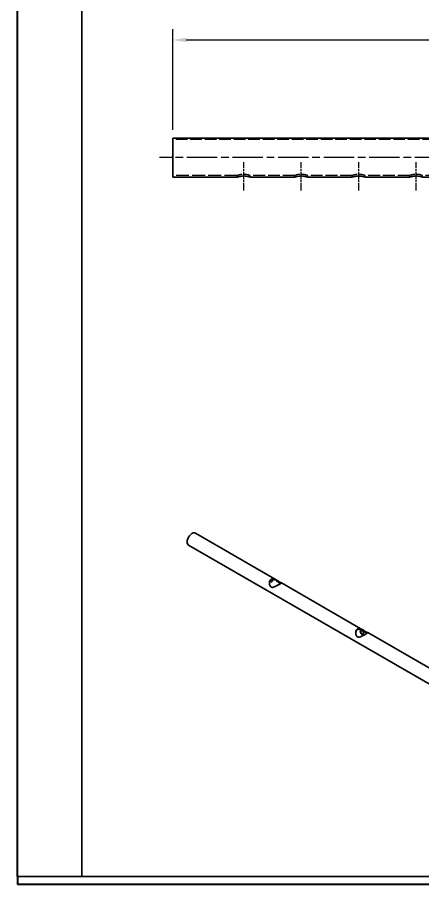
# Model space of a CAD drawing. Header units: millimetres. Extents: x 42 to 2902, y 38 to 2041.
# Drawn here: x 42 to 571, y 38 to 1171 of the extents above; entities that cross this region are included whole.
import ezdxf

# ---------------------------------------------------------------- set-up
doc = ezdxf.new("R2010")
doc.units = ezdxf.units.MM
doc.header["$LTSCALE"] = 7
doc.linetypes.add('CHAIN', pattern=[0.3543, 0.2362, -0.0295, 0.0591, -0.0295])
doc.linetypes.add('DASHED', pattern=[0.2067, 0.1654, -0.0413])
for name, color, linetype, lineweight, true_color in [('中心线 (ISO)', 1, 'CHAIN', 18, 0xff0000), ('尺寸 (ISO)', 7, 'Continuous', 18, 0x008000), ('隐藏 (ISO)', 5, 'DASHED', 18, 0x0000ff)]:
    doc.layers.add(name, color=color, linetype=linetype, lineweight=lineweight, true_color=true_color)
doc.layers.add('可见 (ISO)', color=7, linetype='Continuous', lineweight=25)
doc.layers.add('图框 (ISO)', color=7, linetype='Continuous', lineweight=35)
doc.styles.add('文本样式74', font='SimSun.ttf')
doc.styles.add('最新国标', font='simfang.ttf')
doc.dimstyles.new('默认 (GB)', dxfattribs={"dimscale": 7, "dimtxt": 2.8, "dimasz": 2.5, "dimexe": 2, "dimexo": 1.5, "dimgap": 0.5, "dimtad": 1, "dimtoh": 1, "dimdsep": 46, "dimtxsty": '最新国标', "dimcen": 0.09, "dimdle": 10, "dimclrd": 256, "dimclre": 256, "dimclrt": 256, "dimaunit": 1, "dimadec": 3, "dimazin": 2, "dimtfac": 0.535714, "dimtdec": 3, "dimtmove": 0, "dimatfit": 3, "dimfxl": 0, "dimtolj": 1, "dimlwd": -1, "dimlwe": -1, "dimarcsym": 0})

# ---------------------------------------------------------------- blocks, each defined once
blk = doc.blocks.new('图框 最新国标')
at = {"layer": '图框 (ISO)'}
for p, q in [((6, 7), (6, 291.5)), ((6, 7), (6, 5.5)), ((6, 7), (6, 5.5)), ((414.5, 5.5), (6, 5.5))]:
    blk.add_line(p, q, dxfattribs=at)
at = {"layer": '图框 (ISO)', "color": 7, "linetype": 'Continuous', "lineweight": 25}
for p, q in [((18, 7), (18, 290)), ((413, 7), (6, 7)), ((413, 7), (18, 7))]:
    blk.add_line(p, q, dxfattribs=at)
at = {"layer": '图框 (ISO)', "style": '文本样式74'}
blk.add_attdef('零件代号_001', (44.34, 287.25), '', height=2.5, rotation=180, dxfattribs=at)
blk = doc.blocks.new('*D38')
at = {"layer": 'Defpoints', "color": 0, "transparency": 16777216}
for p in [(2725, 1141.1), (245, 1013.1), (2725, 1013.1)]:
    blk.add_point(p, dxfattribs=at)
at = {"layer": '尺寸 (ISO)', "color": 116, "true_color": 0x00803f, "transparency": 16777216}
for p, q in [((245, 1023.6), (245, 1155.1)), ((2725, 1023.6), (2725, 1155.1)), ((262.5, 1141.1), (2707.5, 1141.1))]:
    blk.add_line(p, q, dxfattribs=at)
for points in [[(262.5, 1144), (262.5, 1138.2), (245, 1141.1)], [(2707.5, 1144), (2707.5, 1138.2), (2725, 1141.1)]]:
    blk.add_solid(points, dxfattribs=at)
at = {"layer": '尺寸 (ISO)', "transparency": 16777216, "insert": (1485, 1154.5), "char_height": 19.6, "attachment_point": 5, "style": '最新国标'}
blk.add_mtext('\\A1;2480', dxfattribs=at)

msp = doc.modelspace()

# ---------------------------------------------------------------- linework, layer by layer
at = {"layer": '中心线 (ISO)', "ltscale": 23.990969}
msp.add_line((2742.488, 987.594), (227.488, 987.594), dxfattribs=at)
at = {"layer": '中心线 (ISO)', "ltscale": 5.873425}
for p, q in [((337.488, 944.594), (337.488, 981.594)), ((412.488, 944.594), (412.488, 981.594)), ((487.488, 944.594), (487.488, 981.594)), ((562.488, 944.594), (562.488, 981.594))]:
    msp.add_line(p, q, dxfattribs=at)
at = {"layer": '可见 (ISO)'}
for p, q in [((244.988, 1013.094), (244.988, 962.094)), ((2724.988, 1013.094), (244.988, 1013.094)), ((328.988, 962.094), (244.988, 962.094)), ((403.988, 962.094), (345.988, 962.094)), ((478.988, 962.094), (420.988, 962.094)), ((553.988, 962.094), (495.988, 962.094)), ((628.988, 962.094), (570.988, 962.094)), ((274.393, 497.286), (379.957, 436.338)), ((265.468, 481.827), (879.237, 127.468)), ((386.618, 432.492), (492.563, 371.325)), ((499.225, 367.479), (663.33, 272.733))]:
    msp.add_line(p, q, dxfattribs=at)
msp.add_ellipse((269.93, 489.556), major_axis=(-4.462, -7.729), ratio=0.57735027, start_param=3.14159265, end_param=6.28318531, dxfattribs=at)
for points, knots in [([(328.988, 962.094), (328.988, 962.094), (329.205, 962.169), (330.075, 962.439), (330.728, 962.631), (332.228, 962.994), (333.178, 963.191), (335.27, 963.472), (336.412, 963.552), (338.565, 963.552), (339.707, 963.472), (341.798, 963.191), (342.749, 962.994), (344.249, 962.631), (344.902, 962.439), (345.772, 962.169), (345.988, 962.094), (345.988, 962.094)], [1.29149025, 1.29149025, 1.29149025, 1.29149025, 1.61428792, 1.61428792, 1.93708559, 1.93708559, 2.26003305, 2.26003305, 2.5829805, 2.5829805, 2.90592795, 2.90592795, 3.22887541, 3.22887541, 3.55167308, 3.55167308, 3.87447075, 3.87447075, 3.87447075, 3.87447075]), ([(403.988, 962.094), (403.988, 962.094), (404.205, 962.169), (405.075, 962.439), (405.728, 962.631), (407.228, 962.994), (408.178, 963.191), (410.27, 963.472), (411.412, 963.552), (413.565, 963.552), (414.707, 963.472), (416.798, 963.191), (417.749, 962.994), (419.249, 962.631), (419.902, 962.439), (420.772, 962.169), (420.988, 962.094), (420.988, 962.094)], [1.29149025, 1.29149025, 1.29149025, 1.29149025, 1.61428792, 1.61428792, 1.93708559, 1.93708559, 2.26003305, 2.26003305, 2.5829805, 2.5829805, 2.90592795, 2.90592795, 3.22887541, 3.22887541, 3.55167308, 3.55167308, 3.87447075, 3.87447075, 3.87447075, 3.87447075]), ([(478.988, 962.094), (478.988, 962.094), (479.205, 962.169), (480.075, 962.439), (480.728, 962.631), (482.228, 962.994), (483.178, 963.191), (485.27, 963.472), (486.412, 963.552), (488.565, 963.552), (489.707, 963.472), (491.798, 963.191), (492.749, 962.994), (494.249, 962.631), (494.902, 962.439), (495.772, 962.169), (495.988, 962.094), (495.988, 962.094)], [1.29149025, 1.29149025, 1.29149025, 1.29149025, 1.61428792, 1.61428792, 1.93708559, 1.93708559, 2.26003305, 2.26003305, 2.5829805, 2.5829805, 2.90592795, 2.90592795, 3.22887541, 3.22887541, 3.55167308, 3.55167308, 3.87447075, 3.87447075, 3.87447075, 3.87447075]), ([(553.988, 962.094), (553.988, 962.094), (554.205, 962.169), (555.075, 962.439), (555.728, 962.631), (557.228, 962.994), (558.178, 963.191), (560.27, 963.472), (561.412, 963.552), (563.565, 963.552), (564.707, 963.472), (566.798, 963.191), (567.749, 962.994), (569.249, 962.631), (569.902, 962.439), (570.772, 962.169), (570.988, 962.094), (570.988, 962.094)], [1.29149025, 1.29149025, 1.29149025, 1.29149025, 1.61428792, 1.61428792, 1.93708559, 1.93708559, 2.26003305, 2.26003305, 2.5829805, 2.5829805, 2.90592795, 2.90592795, 3.22887541, 3.22887541, 3.55167308, 3.55167308, 3.87447075, 3.87447075, 3.87447075, 3.87447075]), ([(384.393, 430.758), (384.019, 430.542), (383.601, 430.306), (382.706, 429.811), (382.23, 429.552), (381.255, 429.035), (380.756, 428.776), (379.771, 428.282), (379.286, 428.047), (378.334, 427.608), (377.834, 427.39), (376.845, 427.007), (376.357, 426.841), (375.411, 426.607), (374.954, 426.539), (374.076, 426.57), (373.655, 426.67), (373.256, 426.9), (372.858, 427.131), (372.521, 427.468), (371.947, 428.275), (371.71, 428.744), (371.329, 429.743), (371.186, 430.274), (370.996, 431.338), (370.95, 431.871), (370.95, 432.859), (370.991, 433.351), (371.174, 434.308), (371.316, 434.773), (371.705, 435.629), (371.952, 436.02), (372.541, 436.692), (372.882, 436.972), (373.256, 437.188)], [11.24140526, 11.24140526, 11.24140526, 11.24140526, 11.69494813, 11.69494813, 12.148491, 12.148491, 12.60203387, 12.60203387, 13.05557674, 13.05557674, 13.53881764, 13.53881764, 14.02205854, 14.02205854, 14.50529944, 14.50529944, 14.98854034, 14.98854034, 14.98854034, 15.47178125, 15.47178125, 15.95502215, 15.95502215, 16.43826305, 16.43826305, 16.92150395, 16.92150395, 17.37504682, 17.37504682, 17.82858969, 17.82858969, 18.28213256, 18.28213256, 18.73567543, 18.73567543, 18.73567543, 18.73567543]), ([(385.656, 431.514), (385.581, 431.512), (385.501, 431.512), (385.28, 431.526), (385.132, 431.546), (384.797, 431.64), (384.612, 431.713), (384.175, 431.965), (383.965, 432.121), (383.548, 432.461), (383.342, 432.645), (382.712, 433.221), (382.279, 433.632), (381.354, 434.445), (380.867, 434.844), (379.861, 435.571), (379.343, 435.9), (378.374, 436.415), (377.896, 436.628), (376.919, 436.958), (376.421, 437.073), (375.444, 437.175), (374.964, 437.161), (374.06, 436.992), (373.637, 436.836), (372.876, 436.397), (372.532, 436.109), (371.94, 435.415), (371.693, 435.009), (371.308, 434.121), (371.168, 433.637), (371.012, 432.768), (370.973, 432.39), (370.958, 432.014)], [7.23284307, 7.23284307, 7.23284307, 7.23284307, 7.3947553, 7.3947553, 7.65964969, 7.65964969, 7.92454408, 7.92454408, 8.18943846, 8.18943846, 8.45433285, 8.45433285, 8.98412163, 8.98412163, 9.5139104, 9.5139104, 10.04369918, 10.04369918, 10.50447841, 10.50447841, 10.96525765, 10.96525765, 11.42603688, 11.42603688, 11.88681611, 11.88681611, 12.34759535, 12.34759535, 12.80837458, 12.80837458, 13.26915382, 13.26915382, 13.61202679, 13.61202679, 13.61202679, 13.61202679]), ([(372.491, 434.175), (372.225, 434.329), (371.964, 434.567), (371.723, 434.889), (371.703, 434.917), (371.683, 434.945)], [0, 0, 0, 0, 0.323489473, 0.323489473, 0.353065386, 0.353065386, 0.353065386, 0.353065386]), ([(372.035, 435.507), (372.107, 435.387), (372.184, 435.271), (372.49, 434.87), (372.753, 434.633), (373.019, 434.479), (373.286, 434.326), (373.588, 434.236), (374.07, 434.227), (374.254, 434.259), (374.422, 434.316)], [4.724460283, 4.724460283, 4.724460283, 4.724460283, 4.843013544, 4.843013544, 5.165960998, 5.165960998, 5.165960998, 5.488908452, 5.488908452, 5.69566517, 5.69566517, 5.69566517, 5.69566517]), ([(374.529, 437.079), (374.622, 436.927), (374.704, 436.769), (374.915, 436.27), (374.989, 435.924), (374.989, 435.309), (374.915, 435.001), (374.627, 434.486), (374.414, 434.278), (373.945, 434.008), (373.657, 433.926), (373.063, 433.932), (372.758, 434.021), (372.491, 434.175)], [3.40655862, 3.40655862, 3.40655862, 3.40655862, 3.55732299, 3.55732299, 3.88060022, 3.88060022, 4.20387745, 4.20387745, 4.52715468, 4.52715468, 4.85064415, 4.85064415, 5.17413362, 5.17413362, 5.17413362, 5.17413362]), ([(373.256, 437.188), (373.631, 437.404), (374.049, 437.562), (374.944, 437.747), (375.42, 437.774), (376.395, 437.706), (376.894, 437.611), (377.879, 437.328), (378.364, 437.14), (379.316, 436.701), (379.816, 436.43), (380.805, 435.827), (381.293, 435.496), (382.239, 434.823), (382.696, 434.481), (383.573, 433.849), (383.995, 433.56), (384.792, 433.1), (385.129, 432.951), (385.703, 432.745), (385.94, 432.686), (386.321, 432.593), (386.464, 432.56), (386.653, 432.482), (386.7, 432.438), (386.7, 432.327), (386.659, 432.259), (386.476, 432.079), (386.334, 431.967), (385.945, 431.697), (385.698, 431.538), (385.109, 431.177), (384.768, 430.974), (384.393, 430.758)], [3.74713509, 3.74713509, 3.74713509, 3.74713509, 4.20067796, 4.20067796, 4.65422082, 4.65422082, 5.10776369, 5.10776369, 5.56130656, 5.56130656, 6.04454747, 6.04454747, 6.52778837, 6.52778837, 7.01102927, 7.01102927, 7.49427017, 7.49427017, 7.97751107, 7.97751107, 8.46075198, 8.46075198, 8.94399288, 8.94399288, 9.42723378, 9.42723378, 9.88077665, 9.88077665, 10.33431952, 10.33431952, 10.78786239, 10.78786239, 11.24140526, 11.24140526, 11.24140526, 11.24140526]), ([(497, 365.745), (496.626, 365.529), (496.208, 365.292), (495.313, 364.797), (494.836, 364.539), (493.862, 364.022), (493.363, 363.763), (492.378, 363.269), (491.892, 363.033), (490.941, 362.594), (490.441, 362.377), (489.452, 361.993), (488.964, 361.827), (488.018, 361.594), (487.561, 361.525), (486.683, 361.556), (486.262, 361.657), (485.863, 361.887), (485.465, 362.117), (485.128, 362.454), (484.554, 363.261), (484.317, 363.73), (483.936, 364.73), (483.793, 365.26), (483.603, 366.324), (483.557, 366.858), (483.557, 367.846), (483.598, 368.338), (483.781, 369.295), (483.923, 369.76), (484.311, 370.615), (484.559, 371.006), (485.148, 371.678), (485.489, 371.959), (485.863, 372.175)], [11.24140526, 11.24140526, 11.24140526, 11.24140526, 11.69494813, 11.69494813, 12.148491, 12.148491, 12.60203387, 12.60203387, 13.05557674, 13.05557674, 13.53881764, 13.53881764, 14.02205854, 14.02205854, 14.50529944, 14.50529944, 14.98854034, 14.98854034, 14.98854034, 15.47178125, 15.47178125, 15.95502215, 15.95502215, 16.43826305, 16.43826305, 16.92150395, 16.92150395, 17.37504682, 17.37504682, 17.82858969, 17.82858969, 18.28213256, 18.28213256, 18.73567543, 18.73567543, 18.73567543, 18.73567543]), ([(498.263, 366.5), (498.188, 366.498), (498.108, 366.499), (497.887, 366.512), (497.739, 366.533), (497.404, 366.626), (497.219, 366.7), (496.782, 366.952), (496.571, 367.107), (496.155, 367.447), (495.949, 367.632), (495.319, 368.207), (494.886, 368.618), (493.961, 369.431), (493.474, 369.83), (492.468, 370.558), (491.95, 370.887), (490.981, 371.401), (490.502, 371.615), (489.526, 371.944), (489.028, 372.06), (488.051, 372.161), (487.571, 372.147), (486.667, 371.978), (486.243, 371.823), (485.483, 371.384), (485.138, 371.095), (484.547, 370.401), (484.3, 369.996), (483.914, 369.108), (483.775, 368.624), (483.619, 367.755), (483.58, 367.376), (483.565, 367.001)], [7.23284307, 7.23284307, 7.23284307, 7.23284307, 7.3947553, 7.3947553, 7.65964969, 7.65964969, 7.92454408, 7.92454408, 8.18943846, 8.18943846, 8.45433285, 8.45433285, 8.98412163, 8.98412163, 9.5139104, 9.5139104, 10.04369918, 10.04369918, 10.50447841, 10.50447841, 10.96525765, 10.96525765, 11.42603688, 11.42603688, 11.88681611, 11.88681611, 12.34759535, 12.34759535, 12.80837458, 12.80837458, 13.26915382, 13.26915382, 13.61202679, 13.61202679, 13.61202679, 13.61202679]), ([(485.863, 372.175), (486.237, 372.391), (486.656, 372.549), (487.55, 372.734), (488.027, 372.76), (489.002, 372.692), (489.501, 372.597), (490.485, 372.314), (490.971, 372.126), (491.923, 371.688), (492.423, 371.416), (493.411, 370.813), (493.9, 370.482), (494.845, 369.809), (495.302, 369.467), (496.18, 368.836), (496.601, 368.547), (497.399, 368.087), (497.736, 367.937), (498.31, 367.731), (498.547, 367.672), (498.927, 367.58), (499.07, 367.546), (499.26, 367.469), (499.307, 367.425), (499.307, 367.314), (499.266, 367.245), (499.083, 367.065), (498.941, 366.954), (498.552, 366.684), (498.305, 366.525), (497.716, 366.163), (497.374, 365.961), (497, 365.745)], [3.74713509, 3.74713509, 3.74713509, 3.74713509, 4.20067796, 4.20067796, 4.65422082, 4.65422082, 5.10776369, 5.10776369, 5.56130656, 5.56130656, 6.04454747, 6.04454747, 6.52778837, 6.52778837, 7.01102927, 7.01102927, 7.49427017, 7.49427017, 7.97751107, 7.97751107, 8.46075198, 8.46075198, 8.94399288, 8.94399288, 9.42723378, 9.42723378, 9.88077665, 9.88077665, 10.33431952, 10.33431952, 10.78786239, 10.78786239, 11.24140526, 11.24140526, 11.24140526, 11.24140526]), ([(491.285, 365.589), (491.019, 365.743), (490.758, 365.981), (490.316, 366.572), (490.135, 366.925), (489.862, 367.624), (489.752, 368.019), (489.609, 368.783), (489.576, 369.152), (489.576, 369.768), (489.609, 370.052), (489.752, 370.483), (489.862, 370.631), (490.135, 370.789), (490.316, 370.809), (490.758, 370.715), (491.019, 370.601), (491.552, 370.293), (491.857, 370.08), (492.451, 369.577), (492.739, 369.285), (493.208, 368.7), (493.421, 368.365), (493.709, 367.685), (493.783, 367.339), (493.783, 366.723), (493.709, 366.416), (493.421, 365.9), (493.208, 365.693), (492.739, 365.422), (492.451, 365.34), (491.857, 365.346), (491.552, 365.435), (491.285, 365.589)], [0, 0, 0, 0, 0.32348947, 0.32348947, 0.64697895, 0.64697895, 0.97025618, 0.97025618, 1.29353341, 1.29353341, 1.61681064, 1.61681064, 1.94008786, 1.94008786, 2.26357734, 2.26357734, 2.58706681, 2.58706681, 2.91055628, 2.91055628, 3.23404576, 3.23404576, 3.55732299, 3.55732299, 3.88060022, 3.88060022, 4.20387745, 4.20387745, 4.52715468, 4.52715468, 4.85064415, 4.85064415, 5.17413362, 5.17413362, 5.17413362, 5.17413362]), ([(490.289, 370.787), (490.247, 370.721), (490.21, 370.643), (490.106, 370.338), (490.07, 370.053), (490.07, 369.746)], [3.42096245, 3.42096245, 3.42096245, 3.42096245, 3.551673078, 3.551673078, 3.874470749, 3.874470749, 3.874470749, 3.874470749]), ([(490.07, 369.746), (490.07, 369.438), (490.106, 369.07), (490.254, 368.309), (490.368, 367.917), (490.649, 367.222), (490.836, 366.872), (491.284, 366.284), (491.547, 366.047), (491.813, 365.894), (492.08, 365.74), (492.382, 365.65), (492.864, 365.642), (493.048, 365.673), (493.216, 365.731)], [3.87447075, 3.87447075, 3.87447075, 3.87447075, 4.19726842, 4.19726842, 4.52006609, 4.52006609, 4.84301354, 4.84301354, 5.165961, 5.165961, 5.165961, 5.48890845, 5.48890845, 5.69566517, 5.69566517, 5.69566517, 5.69566517])]:
    msp.add_open_spline(points, degree=3, knots=knots, dxfattribs=at)
at = {"layer": '隐藏 (ISO)', "ltscale": 13.08404}
msp.add_line((2724.988, 1011.094), (244.988, 1011.094), dxfattribs=at)
at = {"layer": '隐藏 (ISO)', "ltscale": 14.513788}
msp.add_line((328.988, 964.094), (244.988, 964.094), dxfattribs=at)
at = {"layer": '隐藏 (ISO)', "ltscale": 0.544099}
for p, q in [((328.988, 962.094), (328.988, 964.094)), ((345.988, 962.094), (345.988, 964.094)), ((403.988, 962.094), (403.988, 964.094)), ((420.988, 962.094), (420.988, 964.094)), ((478.988, 962.094), (478.988, 964.094)), ((495.988, 962.094), (495.988, 964.094)), ((553.988, 962.094), (553.988, 964.094)), ((570.988, 962.094), (570.988, 964.094))]:
    msp.add_line(p, q, dxfattribs=at)
at = {"layer": '隐藏 (ISO)', "ltscale": 13.3619}
for p, q in [((403.988, 964.094), (345.988, 964.094)), ((478.988, 964.094), (420.988, 964.094)), ((553.988, 964.094), (495.988, 964.094)), ((628.988, 964.094), (570.988, 964.094))]:
    msp.add_line(p, q, dxfattribs=at)
at = {"layer": '隐藏 (ISO)', "ltscale": 7.328029}
for points in [[(345.988, 964.094), (345.988, 964.094), (345.771, 964.175), (344.9, 964.469), (344.248, 964.677), (342.749, 965.074), (341.8, 965.289), (339.709, 965.597), (338.567, 965.685), (336.41, 965.685), (335.267, 965.597), (333.177, 965.289), (332.227, 965.074), (330.729, 964.677), (330.076, 964.469), (329.206, 964.175), (328.988, 964.094), (328.988, 964.094)], [(420.988, 964.094), (420.988, 964.094), (420.771, 964.175), (419.9, 964.469), (419.248, 964.677), (417.749, 965.074), (416.8, 965.289), (414.709, 965.597), (413.567, 965.685), (411.41, 965.685), (410.267, 965.597), (408.177, 965.289), (407.227, 965.074), (405.729, 964.677), (405.076, 964.469), (404.206, 964.175), (403.988, 964.094), (403.988, 964.094)], [(495.988, 964.094), (495.988, 964.094), (495.771, 964.175), (494.9, 964.469), (494.248, 964.677), (492.749, 965.074), (491.8, 965.289), (489.709, 965.597), (488.567, 965.685), (486.41, 965.685), (485.267, 965.597), (483.177, 965.289), (482.227, 965.074), (480.729, 964.677), (480.076, 964.469), (479.206, 964.175), (478.988, 964.094), (478.988, 964.094)], [(570.988, 964.094), (570.988, 964.094), (570.771, 964.175), (569.9, 964.469), (569.248, 964.677), (567.749, 965.074), (566.8, 965.289), (564.709, 965.597), (563.567, 965.685), (561.41, 965.685), (560.267, 965.597), (558.177, 965.289), (557.227, 965.074), (555.729, 964.677), (555.076, 964.469), (554.206, 964.175), (553.988, 964.094), (553.988, 964.094)]]:
    msp.add_open_spline(points, degree=3, knots=[1.29353341, 1.29353341, 1.29353341, 1.29353341, 1.61681064, 1.61681064, 1.94008786, 1.94008786, 2.26357734, 2.26357734, 2.58706681, 2.58706681, 2.91055628, 2.91055628, 3.23404576, 3.23404576, 3.55732299, 3.55732299, 3.88060022, 3.88060022, 3.88060022, 3.88060022], dxfattribs=at)

# ---------------------------------------------------------------- block references
at = {"xscale": 7, "yscale": 7, "zscale": 7}
msp.add_blockref('图框 最新国标', (0, 0), dxfattribs=at)

# ---------------------------------------------------------------- dimensions: what is measured, and where the dimension line sits
at = {"layer": '尺寸 (ISO)', "color": 116, "true_color": 0x00803f}
dim = msp.add_linear_dim(base=(2724.988, 1141.094), p1=(244.988, 1013.094), p2=(2724.988, 1013.094), dimstyle='默认 (GB)', override={"dimgap": 0.5, "dimtoh": 0, "dimdec": 2, "dimtol": 0, "dimlim": 0, "dimtp": 0, "dimtm": 0, "dimtdec": 3, "dimtofl": 0, "dimatfit": 1}, dxfattribs=at)
dim.commit()
dim.dimension.update_dxf_attribs({"geometry": '*D38', "text_midpoint": (1484.988, 1141.094), "dimtype": 160})

doc.saveas('drawing.dxf')
